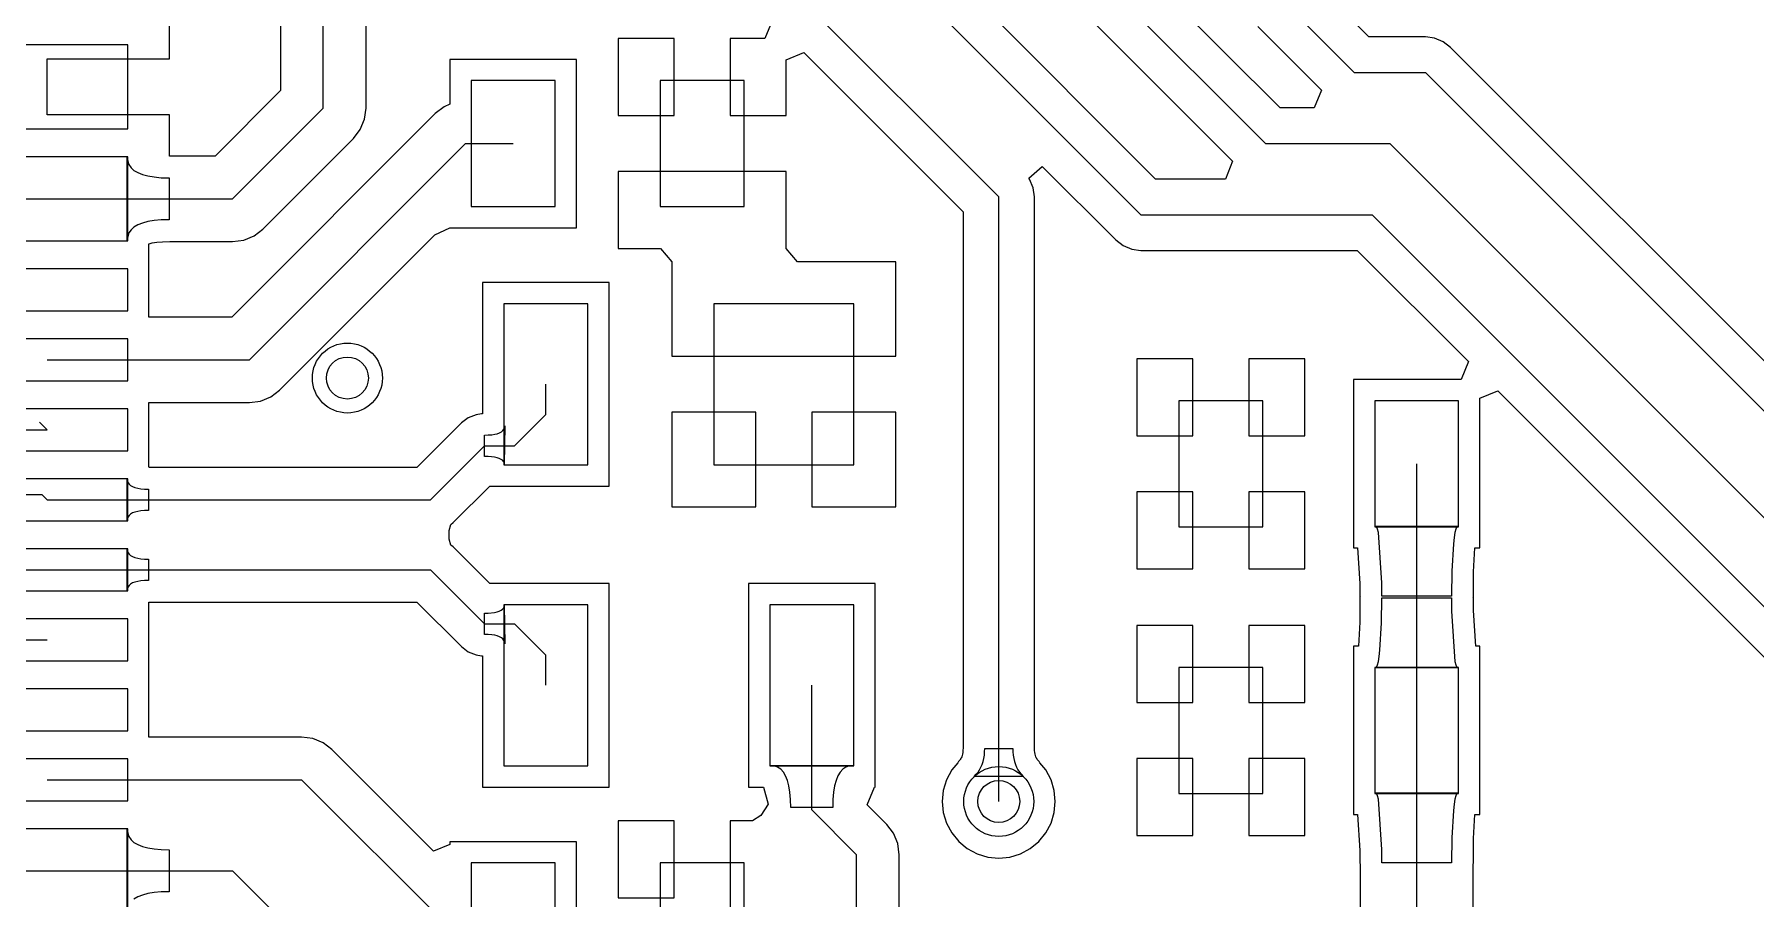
# Model space of a CAD drawing. Extents: x -55.7 to 0, y 0.2 to 22.7.
# Drawn here: x -48.55 to -36.25, y 8.83 to 15 of the extents above; entities that cross this region are included whole.
import ezdxf

# ---------------------------------------------------------------- set-up
doc = ezdxf.new("R2010")
doc.units = 0
doc.layers.get('0').update_dxf_attribs({"linetype": 'CONTINUOUS'})
for name, color, linetype in [('PADHOLELAYER', 156, 'CONTINUOUS'), ('TOPLAYER', 1, 'CONTINUOUS'), ('VIAHOLELAYER', 16, 'CONTINUOUS')]:
    doc.layers.add(name, color=color, linetype=linetype)

# ---------------------------------------------------------------- blocks, each defined once
blk = doc.blocks.new('CAP_0603_1608_8')
at = {"layer": 'TOPLAYER'}
for p, q in [((-0.4, 0.45), (-1, 0.45)), ((-1, 0.45), (-1, -0.45)), ((-0.4, -0.45), (-0.4, 0.45)), ((1, 0.45), (0.4, 0.45)), ((0.4, 0.45), (0.4, -0.45)), ((1, -0.45), (1, 0.45)), ((-1, -0.45), (-0.4, -0.45)), ((0.4, -0.45), (1, -0.45))]:
    blk.add_line(p, q, dxfattribs=at)
blk = doc.blocks.new('CAP_0603_1608_9')
at = {"layer": 'TOPLAYER'}
for p, q in [((-0.4, 0.45), (-1, 0.45)), ((-1, 0.45), (-1, -0.45)), ((-0.4, -0.45), (-0.4, 0.45)), ((1, 0.45), (0.4, 0.45)), ((0.4, 0.45), (0.4, -0.45)), ((1, -0.45), (1, 0.45)), ((-1, -0.45), (-0.4, -0.45)), ((0.4, -0.45), (1, -0.45))]:
    blk.add_line(p, q, dxfattribs=at)
blk = doc.blocks.new('SOT143B_15')
at = {"layer": 'TOPLAYER'}
for p, q in [((-0.5, 1.25), (-1.65, 1.25)), ((-1.65, 1.25), (-1.65, 0.25)), ((-0.5, 0.25), (-0.5, 1.25)), ((1.65, 1.25), (0.5, 1.25)), ((0.5, 1.25), (0.5, 0.65)), ((1.65, 0.65), (1.65, 1.25)), ((0.5, 0.65), (1.65, 0.65)), ((-1.65, 0.25), (-0.5, 0.25)), ((-0.5, -0.65), (-1.65, -0.65)), ((-1.65, -0.65), (-1.65, -1.25)), ((-0.5, -1.25), (-0.5, -0.65)), ((1.65, -0.65), (0.5, -0.65)), ((0.5, -0.65), (0.5, -1.25)), ((1.65, -1.25), (1.65, -0.65)), ((-1.65, -1.25), (-0.5, -1.25)), ((0.5, -1.25), (1.65, -1.25))]:
    blk.add_line(p, q, dxfattribs=at)
blk = doc.blocks.new('RES_0603_1608_21')
at = {"layer": 'TOPLAYER'}
for p, q in [((-0.375, 0.45), (-0.975, 0.45)), ((-0.975, 0.45), (-0.975, -0.45)), ((-0.375, -0.45), (-0.375, 0.45)), ((0.975, 0.45), (0.375, 0.45)), ((0.375, 0.45), (0.375, -0.45)), ((0.975, -0.45), (0.975, 0.45)), ((-0.975, -0.45), (-0.375, -0.45)), ((0.375, -0.45), (0.975, -0.45))]:
    blk.add_line(p, q, dxfattribs=at)
blk = doc.blocks.new('RES_0603_1608_22')
at = {"layer": 'TOPLAYER'}
for p, q in [((-0.375, 0.45), (-0.975, 0.45)), ((-0.975, 0.45), (-0.975, -0.45)), ((-0.375, -0.45), (-0.375, 0.45)), ((0.975, 0.45), (0.375, 0.45)), ((0.375, 0.45), (0.375, -0.45)), ((0.975, -0.45), (0.975, 0.45)), ((-0.975, -0.45), (-0.375, -0.45)), ((0.375, -0.45), (0.975, -0.45))]:
    blk.add_line(p, q, dxfattribs=at)
blk = doc.blocks.new('USB4110_GF_A_28')
at = {"layer": 'PADHOLELAYER'}
for centre in [(-2.89, 0), (2.89, 0)]:
    blk.add_circle(centre, 0.325, dxfattribs=at)
at = {"layer": 'TOPLAYER'}
for p, q in [((-3.5, 1.65), (-3.5, 0.5)), ((-2.9, 1.65), (-3.5, 1.65)), ((-2.9, 0.5), (-2.9, 1.65)), ((-2.7, 1.65), (-2.7, 0.5)), ((-2.1, 1.65), (-2.7, 1.65)), ((-2.1, 0.5), (-2.1, 1.65)), ((-1.9, 1.65), (-1.9, 0.5)), ((-1.6, 1.65), (-1.9, 1.65)), ((-1.6, 0.5), (-1.6, 1.65)), ((-1.4, 1.65), (-1.4, 0.5)), ((-1.1, 1.65), (-1.4, 1.65)), ((-1.1, 0.5), (-1.1, 1.65)), ((-0.9, 1.65), (-0.9, 0.5)), ((-0.6, 1.65), (-0.9, 1.65)), ((-0.6, 0.5), (-0.6, 1.65)), ((-0.4, 1.65), (-0.4, 0.5)), ((-0.1, 1.65), (-0.4, 1.65)), ((-0.1, 0.5), (-0.1, 1.65)), ((0.1, 1.65), (0.1, 0.5)), ((0.4, 1.65), (0.1, 1.65)), ((0.4, 0.5), (0.4, 1.65)), ((0.6, 1.65), (0.6, 0.5)), ((0.9, 1.65), (0.6, 1.65)), ((0.9, 0.5), (0.9, 1.65)), ((1.1, 1.65), (1.1, 0.5)), ((1.4, 1.65), (1.1, 1.65)), ((1.4, 0.5), (1.4, 1.65)), ((1.6, 1.65), (1.6, 0.5)), ((1.9, 1.65), (1.6, 1.65)), ((1.9, 0.5), (1.9, 1.65)), ((2.1, 1.65), (2.1, 0.5)), ((2.7, 1.65), (2.1, 1.65)), ((2.7, 0.5), (2.7, 1.65)), ((2.9, 1.65), (2.9, 0.5)), ((3.5, 1.65), (2.9, 1.65)), ((3.5, 0.5), (3.5, 1.65)), ((-6.2, 1.5), (-6.2, -0.5)), ((-4.02, 1.5), (-6.2, 1.5)), ((-4.02, -0.5), (-4.02, 1.5)), ((4.02, 1.5), (4.02, -0.5)), ((6.2, 1.5), (4.02, 1.5)), ((6.2, -0.5), (6.2, 1.5)), ((-3.5, 0.5), (-2.9, 0.5)), ((-2.7, 0.5), (-2.1, 0.5)), ((-1.9, 0.5), (-1.6, 0.5)), ((-1.4, 0.5), (-1.1, 0.5)), ((-0.9, 0.5), (-0.6, 0.5)), ((-0.4, 0.5), (-0.1, 0.5)), ((0.1, 0.5), (0.4, 0.5)), ((0.6, 0.5), (0.9, 0.5)), ((1.1, 0.5), (1.4, 0.5)), ((1.6, 0.5), (1.9, 0.5)), ((2.1, 0.5), (2.7, 0.5)), ((2.9, 0.5), (3.5, 0.5)), ((-6.2, -0.5), (-4.02, -0.5)), ((4.02, -0.5), (6.2, -0.5)), ((-6.2, -2.43), (-6.2, -4.43)), ((-4.02, -2.43), (-6.2, -2.43)), ((-4.02, -4.43), (-4.02, -2.43)), ((4.02, -2.43), (4.02, -4.43)), ((6.2, -2.43), (4.02, -2.43)), ((6.2, -4.43), (6.2, -2.43)), ((-6.2, -4.43), (-4.02, -4.43)), ((4.02, -4.43), (6.2, -4.43))]:
    blk.add_line(p, q, dxfattribs=at)
for centre in [(-2.89, 0), (2.89, 0)]:
    blk.add_circle(centre, 0.325, dxfattribs=at)

msp = doc.modelspace()

# ---------------------------------------------------------------- linework, layer by layer
at = {"layer": 'TOPLAYER'}
for p, q in [((-46.787, 18.034), (-46.787, 14.604)), ((-46.482, 14.478), (-46.482, 18.034)), ((-46.177, 14.478), (-46.177, 17.908)), ((-43.434, 15.621), (-41.656, 13.843)), ((-40.894, 15.367), (-39.751, 14.224)), ((-39.646, 14.479), (-40.429, 15.262)), ((-47.58, 14.83), (-47.58, 15.23)), ((-42.164, 15.24), (-40.64, 13.716)), ((-40.535, 13.971), (-41.799, 15.235)), ((-41.074, 15.187), (-39.985, 14.098)), ((-39.624, 15.24), (-39.116, 14.732)), ((-39.011, 14.987), (-39.259, 15.235)), ((-43.274, 15.101), (-43.327, 14.974)), ((-39.804, 15.06), (-39.35, 14.606)), ((-43.975, 14.974), (-44.375, 14.974)), ((-44.375, 14.974), (-44.375, 14.424)), ((-43.975, 14.424), (-43.975, 14.974)), ((-43.327, 14.974), (-43.575, 14.974)), ((-43.575, 14.974), (-43.575, 14.424)), ((-38.608, 14.987), (-39.011, 14.987)), ((-38.542, 14.978), (-38.608, 14.987)), ((-38.481, 14.952), (-38.542, 14.978)), ((-38.428, 14.912), (-38.481, 14.952)), ((-33.55, 10.034), (-38.428, 14.912)), ((-48.455, 14.43), (-48.455, 14.83)), ((-48.455, 14.83), (-47.58, 14.83)), ((-44.673, 14.826), (-45.577, 14.826)), ((-45.577, 14.826), (-45.577, 14.505)), ((-44.673, 13.622), (-44.673, 14.826)), ((-43.175, 14.822), (-43.048, 14.875)), ((-43.175, 14.424), (-43.175, 14.822)), ((-43.048, 14.875), (-41.911, 13.738)), ((-39.116, 14.732), (-38.608, 14.732)), ((-38.608, 14.732), (-33.655, 9.779)), ((-46.787, 14.604), (-47.256, 14.135)), ((-39.35, 14.606), (-39.402, 14.479)), ((-47.58, 14.43), (-48.455, 14.43)), ((-47.58, 14.135), (-47.58, 14.43)), ((-45.682, 14.44), (-47.136, 12.985)), ((-47.13, 13.83), (-46.482, 14.478)), ((-46.218, 14.325), (-46.187, 14.399)), ((-46.187, 14.399), (-46.177, 14.478)), ((-45.619, 14.488), (-45.682, 14.44)), ((-45.577, 14.505), (-45.619, 14.488)), ((-44.375, 14.424), (-43.975, 14.424)), ((-43.575, 14.424), (-43.175, 14.424)), ((-39.402, 14.479), (-39.646, 14.479)), ((-46.266, 14.262), (-46.218, 14.325)), ((-47.01, 12.68), (-45.466, 14.224)), ((-46.914, 13.614), (-46.266, 14.262)), ((-45.466, 14.224), (-45.125, 14.224)), ((-39.751, 14.224), (-38.862, 14.224)), ((-38.862, 14.224), (-33.909, 9.271)), ((-47.883, 13.533), (-47.883, 14.127)), ((-47.883, 14.127), (-47.88, 14.099)), ((-47.88, 14.099), (-47.871, 14.074)), ((-47.871, 14.074), (-47.856, 14.052)), ((-47.856, 14.052), (-47.835, 14.033)), ((-47.835, 14.033), (-47.808, 14.017)), ((-47.579, 14.135), (-47.58, 14.135)), ((-47.578, 14.135), (-47.579, 14.135)), ((-47.256, 14.135), (-47.578, 14.135)), ((-43.775, 14.024), (-44.375, 14.024)), ((-44.375, 14.024), (-44.375, 13.474)), ((-43.175, 14.024), (-43.775, 14.024)), ((-43.175, 13.507), (-43.175, 14.024)), ((-41.441, 13.977), (-41.345, 14.061)), ((-41.345, 14.061), (-40.82, 13.536)), ((-39.985, 14.098), (-40.037, 13.971)), ((-47.808, 14.017), (-47.775, 14.004)), ((-47.775, 14.004), (-47.736, 13.993)), ((-47.736, 13.993), (-47.691, 13.986)), ((-47.691, 13.986), (-47.64, 13.981)), ((-47.64, 13.981), (-47.583, 13.98)), ((-47.583, 13.98), (-47.583, 13.68)), ((-41.436, 13.97), (-41.441, 13.977)), ((-41.41, 13.909), (-41.436, 13.97)), ((-41.401, 13.843), (-41.41, 13.909)), ((-40.037, 13.971), (-40.535, 13.971)), ((-48.908, 13.83), (-48.455, 13.83)), ((-48.455, 13.83), (-47.13, 13.83)), ((-41.656, 9.525), (-41.656, 13.843)), ((-41.401, 9.912), (-41.401, 13.843)), ((-47.775, 13.656), (-47.808, 13.643)), ((-47.736, 13.667), (-47.775, 13.656)), ((-47.691, 13.674), (-47.736, 13.667)), ((-47.64, 13.679), (-47.691, 13.674)), ((-47.583, 13.68), (-47.64, 13.679)), ((-41.911, 13.738), (-41.911, 9.912)), ((-40.64, 13.716), (-38.989, 13.716)), ((-38.989, 13.716), (-34.163, 8.89)), ((-47.88, 13.561), (-47.883, 13.533)), ((-47.871, 13.586), (-47.88, 13.561)), ((-47.856, 13.608), (-47.871, 13.586)), ((-47.835, 13.627), (-47.856, 13.608)), ((-47.808, 13.643), (-47.835, 13.627)), ((-47.13, 13.525), (-47.051, 13.535)), ((-47.051, 13.535), (-46.977, 13.566)), ((-46.977, 13.566), (-46.914, 13.614)), ((-46.794, 12.464), (-45.686, 13.573)), ((-45.686, 13.573), (-45.577, 13.622)), ((-45.577, 13.622), (-45.577, 13.622)), ((-45.577, 13.622), (-45.577, 13.622)), ((-45.577, 13.622), (-44.673, 13.622)), ((-40.82, 13.536), (-40.767, 13.496)), ((-47.728, 13.508), (-47.726, 13.509)), ((-47.728, 12.985), (-47.728, 13.508)), ((-47.726, 13.509), (-47.704, 13.515)), ((-47.704, 13.515), (-47.672, 13.52)), ((-47.672, 13.52), (-47.631, 13.523)), ((-47.631, 13.523), (-47.579, 13.525)), ((-47.579, 13.525), (-47.578, 13.525)), ((-47.578, 13.525), (-47.13, 13.525)), ((-44.375, 13.474), (-44.072, 13.474)), ((-44.072, 13.474), (-43.992, 13.38)), ((-43.175, 13.474), (-43.175, 13.507)), ((-43.095, 13.38), (-43.175, 13.474)), ((-40.767, 13.496), (-40.706, 13.47)), ((-40.706, 13.47), (-40.64, 13.461)), ((-40.64, 13.461), (-39.094, 13.461)), ((-39.094, 13.461), (-38.3, 12.667)), ((-43.992, 13.38), (-43.992, 13.347)), ((-43.992, 13.347), (-43.992, 12.705)), ((-42.392, 13.38), (-43.095, 13.38)), ((-42.392, 12.705), (-42.392, 13.38)), ((-44.44, 13.232), (-45.344, 13.232)), ((-45.344, 13.232), (-45.344, 12.295)), ((-44.44, 11.778), (-44.44, 13.232)), ((-47.136, 12.985), (-47.728, 12.985)), ((-48.455, 12.68), (-47.01, 12.68)), ((-43.992, 12.705), (-42.392, 12.705)), ((-40.27, 12.688), (-40.67, 12.688)), ((-40.67, 12.688), (-40.67, 12.138)), ((-40.27, 12.138), (-40.27, 12.688)), ((-39.47, 12.688), (-39.87, 12.688)), ((-39.87, 12.688), (-39.87, 12.138)), ((-39.47, 12.138), (-39.47, 12.688)), ((-38.3, 12.667), (-38.353, 12.54)), ((-46.857, 12.416), (-46.794, 12.464)), ((-44.892, 12.289), (-44.892, 12.505)), ((-38.353, 12.54), (-39.122, 12.54)), ((-39.122, 12.54), (-39.122, 11.336)), ((-38.218, 12.405), (-38.091, 12.458)), ((-38.091, 12.458), (-34.904, 9.271)), ((-47.728, 11.912), (-47.728, 12.375)), ((-47.728, 12.375), (-47.01, 12.375)), ((-47.01, 12.375), (-46.931, 12.385)), ((-46.931, 12.385), (-46.857, 12.416)), ((-43.392, 12.305), (-43.992, 12.305)), ((-43.992, 12.305), (-43.992, 11.63)), ((-43.392, 11.63), (-43.392, 12.305)), ((-42.392, 12.305), (-42.992, 12.305)), ((-42.992, 12.305), (-42.992, 11.63)), ((-42.392, 11.63), (-42.392, 12.305)), ((-38.218, 11.336), (-38.218, 12.405)), ((-49.785, 12.18), (-48.455, 12.18)), ((-48.51, 12.235), (-48.455, 12.18)), ((-45.494, 12.229), (-45.813, 11.911)), ((-45.447, 12.265), (-45.494, 12.229)), ((-45.391, 12.288), (-45.447, 12.265)), ((-45.351, 12.294), (-45.391, 12.288)), ((-45.344, 12.295), (-45.351, 12.294)), ((-45.199, 12.174), (-45.192, 12.184)), ((-45.192, 12.184), (-45.187, 12.195)), ((-45.186, 12.208), (-45.189, 11.933)), ((-45.187, 12.195), (-45.186, 12.208)), ((-45.116, 12.066), (-44.892, 12.289)), ((-45.717, 11.68), (-45.331, 12.066)), ((-45.331, 12.142), (-45.304, 12.143)), ((-45.331, 11.989), (-45.331, 12.142)), ((-45.331, 12.066), (-45.116, 12.066)), ((-45.304, 12.143), (-45.279, 12.145)), ((-45.279, 12.145), (-45.257, 12.148)), ((-45.257, 12.148), (-45.239, 12.152)), ((-45.239, 12.152), (-45.223, 12.158)), ((-45.223, 12.158), (-45.21, 12.166)), ((-45.21, 12.166), (-45.199, 12.174)), ((-40.67, 12.138), (-40.27, 12.138)), ((-39.87, 12.138), (-39.47, 12.138)), ((-45.304, 11.989), (-45.331, 11.989)), ((-45.28, 11.987), (-45.304, 11.989)), ((-45.259, 11.984), (-45.28, 11.987)), ((-45.24, 11.98), (-45.259, 11.984)), ((-45.225, 11.975), (-45.24, 11.98)), ((-45.212, 11.969), (-45.225, 11.975)), ((-45.202, 11.962), (-45.212, 11.969)), ((-45.195, 11.953), (-45.202, 11.962)), ((-45.19, 11.944), (-45.195, 11.953)), ((-45.189, 11.933), (-45.19, 11.944)), ((-38.67, 10.033), (-38.67, 11.938)), ((-47.883, 11.533), (-47.883, 11.827)), ((-47.883, 11.827), (-47.882, 11.814)), ((-47.882, 11.814), (-47.877, 11.801)), ((-47.727, 11.912), (-47.728, 11.912)), ((-47.723, 11.911), (-47.727, 11.912)), ((-45.813, 11.911), (-47.723, 11.911)), ((-50, 11.718), (-48.493, 11.718)), ((-48.493, 11.718), (-48.455, 11.68)), ((-47.877, 11.801), (-47.869, 11.791)), ((-47.869, 11.791), (-47.859, 11.782)), ((-47.859, 11.782), (-47.845, 11.774)), ((-47.845, 11.774), (-47.828, 11.768)), ((-47.828, 11.768), (-47.808, 11.763)), ((-47.808, 11.763), (-47.786, 11.759)), ((-47.786, 11.759), (-47.76, 11.757)), ((-47.76, 11.757), (-47.731, 11.756)), ((-47.731, 11.756), (-47.731, 11.604)), ((-45.554, 11.517), (-45.293, 11.778)), ((-45.293, 11.778), (-44.44, 11.778)), ((-40.27, 11.738), (-40.67, 11.738)), ((-40.67, 11.738), (-40.67, 11.188)), ((-40.27, 11.188), (-40.27, 11.738)), ((-39.47, 11.738), (-39.87, 11.738)), ((-39.87, 11.738), (-39.87, 11.188)), ((-39.47, 11.188), (-39.47, 11.738)), ((-48.455, 11.68), (-45.717, 11.68)), ((-47.869, 11.569), (-47.877, 11.559)), ((-47.859, 11.578), (-47.869, 11.569)), ((-47.845, 11.586), (-47.859, 11.578)), ((-47.828, 11.592), (-47.845, 11.586)), ((-47.808, 11.597), (-47.828, 11.592)), ((-47.786, 11.601), (-47.808, 11.597)), ((-47.76, 11.603), (-47.786, 11.601)), ((-47.731, 11.604), (-47.76, 11.603)), ((-43.992, 11.63), (-43.392, 11.63)), ((-42.992, 11.63), (-42.392, 11.63)), ((-47.882, 11.546), (-47.883, 11.533)), ((-47.877, 11.559), (-47.882, 11.546)), ((-45.582, 11.46), (-45.571, 11.504)), ((-45.582, 11.4), (-45.582, 11.46)), ((-45.571, 11.504), (-45.554, 11.517)), ((-38.958, 11.486), (-38.967, 11.491)), ((-38.967, 11.491), (-38.373, 11.491)), ((-38.95, 11.471), (-38.958, 11.486)), ((-38.943, 11.446), (-38.95, 11.471)), ((-38.92, 11.086), (-38.943, 11.446)), ((-38.397, 11.446), (-38.403, 11.411)), ((-38.39, 11.471), (-38.397, 11.446)), ((-38.382, 11.486), (-38.39, 11.471)), ((-38.373, 11.491), (-38.382, 11.486)), ((-47.883, 11.033), (-47.883, 11.327)), ((-47.883, 11.327), (-47.882, 11.314)), ((-45.571, 11.356), (-45.582, 11.4)), ((-45.554, 11.343), (-45.571, 11.356)), ((-45.293, 11.082), (-45.554, 11.343)), ((-39.122, 11.336), (-39.092, 11.336)), ((-39.092, 11.336), (-39.076, 11.081)), ((-38.408, 11.366), (-38.418, 11.171)), ((-38.403, 11.411), (-38.408, 11.366)), ((-38.263, 11.166), (-38.254, 11.336)), ((-38.254, 11.336), (-38.218, 11.336)), ((-47.882, 11.314), (-47.877, 11.301)), ((-47.877, 11.301), (-47.869, 11.291)), ((-47.869, 11.291), (-47.859, 11.282)), ((-47.859, 11.282), (-47.845, 11.274)), ((-47.845, 11.274), (-47.828, 11.268)), ((-47.828, 11.268), (-47.808, 11.263)), ((-47.808, 11.263), (-47.786, 11.259)), ((-47.786, 11.259), (-47.76, 11.257)), ((-47.76, 11.257), (-47.731, 11.256)), ((-47.731, 11.256), (-47.731, 11.104)), ((-49.868, 11.18), (-48.455, 11.18)), ((-48.455, 11.18), (-45.717, 11.18)), ((-47.869, 11.069), (-47.877, 11.059)), ((-47.859, 11.078), (-47.869, 11.069)), ((-47.845, 11.086), (-47.859, 11.078)), ((-47.828, 11.092), (-47.845, 11.086)), ((-47.808, 11.097), (-47.828, 11.092)), ((-47.786, 11.101), (-47.808, 11.097)), ((-47.76, 11.103), (-47.786, 11.101)), ((-47.731, 11.104), (-47.76, 11.103)), ((-45.717, 11.18), (-45.331, 10.794)), ((-44.44, 11.082), (-45.293, 11.082)), ((-44.44, 9.628), (-44.44, 11.082)), ((-42.54, 11.082), (-43.444, 11.082)), ((-43.444, 11.082), (-43.444, 9.628)), ((-42.54, 9.628), (-42.54, 11.082)), ((-40.67, 11.188), (-40.27, 11.188)), ((-39.87, 11.188), (-39.47, 11.188)), ((-39.076, 11.081), (-39.075, 10.99)), ((-38.92, 10.991), (-38.92, 11.086)), ((-38.418, 11.171), (-38.42, 10.991)), ((-38.265, 10.989), (-38.263, 11.166)), ((-47.882, 11.046), (-47.883, 11.033)), ((-47.877, 11.059), (-47.882, 11.046)), ((-47.728, 9.985), (-47.728, 10.948)), ((-47.728, 10.948), (-47.727, 10.948)), ((-47.727, 10.948), (-47.723, 10.949)), ((-47.723, 10.949), (-45.813, 10.949)), ((-45.813, 10.949), (-45.494, 10.631)), ((-39.075, 10.982), (-39.077, 10.805)), ((-39.075, 10.99), (-39.074, 10.986)), ((-39.074, 10.986), (-39.075, 10.982)), ((-38.922, 10.8), (-38.92, 10.98)), ((-38.42, 10.991), (-38.92, 10.991)), ((-38.92, 10.98), (-38.42, 10.98)), ((-38.42, 10.98), (-38.42, 10.885)), ((-38.266, 10.985), (-38.265, 10.989)), ((-38.265, 10.981), (-38.266, 10.985)), ((-38.264, 10.89), (-38.265, 10.981)), ((-45.331, 10.718), (-45.331, 10.871)), ((-45.331, 10.871), (-45.304, 10.871)), ((-45.304, 10.871), (-45.259, 10.876)), ((-45.259, 10.876), (-45.24, 10.88)), ((-45.24, 10.88), (-45.225, 10.885)), ((-45.225, 10.885), (-45.212, 10.891)), ((-45.212, 10.891), (-45.202, 10.898)), ((-45.202, 10.898), (-45.195, 10.907)), ((-45.195, 10.907), (-45.19, 10.916)), ((-45.19, 10.916), (-45.189, 10.927)), ((-45.189, 10.927), (-45.186, 10.652)), ((-38.42, 10.885), (-38.397, 10.525)), ((-38.248, 10.635), (-38.264, 10.89)), ((-45.331, 10.794), (-45.116, 10.794)), ((-45.304, 10.717), (-45.331, 10.718)), ((-45.279, 10.715), (-45.304, 10.717)), ((-45.257, 10.712), (-45.279, 10.715)), ((-45.239, 10.708), (-45.257, 10.712)), ((-45.223, 10.702), (-45.239, 10.708)), ((-45.21, 10.694), (-45.223, 10.702)), ((-45.116, 10.794), (-44.892, 10.571)), ((-40.27, 10.783), (-40.67, 10.783)), ((-40.67, 10.783), (-40.67, 10.233)), ((-40.27, 10.233), (-40.27, 10.783)), ((-39.47, 10.783), (-39.87, 10.783)), ((-39.87, 10.783), (-39.87, 10.233)), ((-39.47, 10.233), (-39.47, 10.783)), ((-39.077, 10.805), (-39.086, 10.635)), ((-38.932, 10.605), (-38.922, 10.8)), ((-49.645, 10.68), (-48.455, 10.68)), ((-45.494, 10.631), (-45.447, 10.595)), ((-45.447, 10.595), (-45.391, 10.572)), ((-45.199, 10.686), (-45.21, 10.694)), ((-45.192, 10.676), (-45.199, 10.686)), ((-45.187, 10.665), (-45.192, 10.676)), ((-45.186, 10.652), (-45.187, 10.665)), ((-39.086, 10.635), (-39.122, 10.635)), ((-39.122, 10.635), (-39.122, 9.431)), ((-38.937, 10.56), (-38.932, 10.605)), ((-38.218, 10.635), (-38.248, 10.635)), ((-38.218, 9.431), (-38.218, 10.635)), ((-45.391, 10.572), (-45.351, 10.566)), ((-45.351, 10.566), (-45.344, 10.565)), ((-45.344, 10.565), (-45.344, 9.628)), ((-44.892, 10.355), (-44.892, 10.571)), ((-38.967, 10.48), (-38.958, 10.485)), ((-38.373, 10.48), (-38.967, 10.48)), ((-38.958, 10.485), (-38.95, 10.5)), ((-38.95, 10.5), (-38.943, 10.525)), ((-38.943, 10.525), (-38.937, 10.56)), ((-38.397, 10.525), (-38.39, 10.5)), ((-38.39, 10.5), (-38.382, 10.485)), ((-38.382, 10.485), (-38.373, 10.48)), ((-42.992, 9.465), (-42.992, 10.355)), ((-40.67, 10.233), (-40.27, 10.233)), ((-39.87, 10.233), (-39.47, 10.233)), ((-46.637, 9.985), (-47.728, 9.985)), ((-46.558, 9.975), (-46.637, 9.985)), ((-46.484, 9.944), (-46.558, 9.975)), ((-38.67, 8.585), (-38.67, 10.033)), ((-46.421, 9.896), (-46.484, 9.944)), ((-45.695, 9.169), (-46.421, 9.896)), ((-41.92, 9.845), (-41.924, 9.838)), ((-41.918, 9.854), (-41.92, 9.845)), ((-41.915, 9.864), (-41.918, 9.854)), ((-41.913, 9.875), (-41.915, 9.864)), ((-41.912, 9.889), (-41.913, 9.875)), ((-41.911, 9.909), (-41.912, 9.889)), ((-41.911, 9.912), (-41.911, 9.909)), ((-41.763, 9.833), (-41.759, 9.855)), ((-41.759, 9.855), (-41.757, 9.879)), ((-41.757, 9.879), (-41.756, 9.904)), ((-41.756, 9.904), (-41.556, 9.904)), ((-41.556, 9.904), (-41.555, 9.879)), ((-41.555, 9.879), (-41.553, 9.855)), ((-41.553, 9.855), (-41.549, 9.833)), ((-41.401, 9.909), (-41.401, 9.912)), ((-41.4, 9.889), (-41.401, 9.909)), ((-41.399, 9.875), (-41.4, 9.889)), ((-41.397, 9.864), (-41.399, 9.875)), ((-41.394, 9.854), (-41.397, 9.864)), ((-41.392, 9.845), (-41.394, 9.854)), ((-41.388, 9.838), (-41.392, 9.845)), ((-43.261, 9.78), (-43.289, 9.783)), ((-43.289, 9.783), (-42.695, 9.783)), ((-43.236, 9.771), (-43.261, 9.78)), ((-43.214, 9.756), (-43.236, 9.771)), ((-43.195, 9.735), (-43.214, 9.756)), ((-43.179, 9.708), (-43.195, 9.735)), ((-42.789, 9.735), (-42.805, 9.708)), ((-42.77, 9.756), (-42.789, 9.735)), ((-42.748, 9.771), (-42.77, 9.756)), ((-42.723, 9.78), (-42.748, 9.771)), ((-42.695, 9.783), (-42.723, 9.78)), ((-41.992, 9.75), (-42.03, 9.68)), ((-41.949, 9.802), (-41.992, 9.75)), ((-41.944, 9.81), (-41.949, 9.802)), ((-41.935, 9.82), (-41.944, 9.81)), ((-41.931, 9.825), (-41.935, 9.82)), ((-41.927, 9.831), (-41.931, 9.825)), ((-41.924, 9.838), (-41.927, 9.831)), ((-41.831, 9.704), (-41.817, 9.719)), ((-41.817, 9.719), (-41.804, 9.735)), ((-41.804, 9.735), (-41.793, 9.752)), ((-41.793, 9.752), (-41.783, 9.771)), ((-41.783, 9.771), (-41.775, 9.79)), ((-41.775, 9.79), (-41.768, 9.811)), ((-41.768, 9.811), (-41.763, 9.833)), ((-41.549, 9.833), (-41.544, 9.811)), ((-41.544, 9.811), (-41.537, 9.79)), ((-41.537, 9.79), (-41.529, 9.771)), ((-41.529, 9.771), (-41.519, 9.752)), ((-41.519, 9.752), (-41.508, 9.735)), ((-41.508, 9.735), (-41.495, 9.719)), ((-41.495, 9.719), (-41.481, 9.704)), ((-41.385, 9.831), (-41.388, 9.838)), ((-41.381, 9.825), (-41.385, 9.831)), ((-41.377, 9.82), (-41.381, 9.825)), ((-41.368, 9.81), (-41.377, 9.82)), ((-41.363, 9.802), (-41.368, 9.81)), ((-41.32, 9.75), (-41.363, 9.802)), ((-41.282, 9.68), (-41.32, 9.75)), ((-40.27, 9.833), (-40.67, 9.833)), ((-40.67, 9.833), (-40.67, 9.283)), ((-40.27, 9.283), (-40.27, 9.833)), ((-39.47, 9.833), (-39.87, 9.833)), ((-39.87, 9.833), (-39.87, 9.283)), ((-39.47, 9.283), (-39.47, 9.833)), ((-48.455, 9.68), (-46.637, 9.68)), ((-46.637, 9.68), (-45.593, 8.636)), ((-45.344, 9.628), (-44.44, 9.628)), ((-43.444, 9.628), (-43.338, 9.628)), ((-43.338, 9.628), (-43.304, 9.505)), ((-43.166, 9.675), (-43.179, 9.708)), ((-43.155, 9.636), (-43.166, 9.675)), ((-43.148, 9.591), (-43.155, 9.636)), ((-42.829, 9.636), (-42.836, 9.591)), ((-42.818, 9.675), (-42.829, 9.636)), ((-42.805, 9.708), (-42.818, 9.675)), ((-42.596, 9.501), (-42.544, 9.628)), ((-42.544, 9.628), (-42.54, 9.628)), ((-42.053, 9.604), (-42.06, 9.525)), ((-42.03, 9.68), (-42.053, 9.604)), ((-41.481, 9.704), (-41.831, 9.704)), ((-41.259, 9.604), (-41.282, 9.68)), ((-41.252, 9.525), (-41.259, 9.604)), ((-43.304, 9.505), (-43.356, 9.425)), ((-43.143, 9.54), (-43.148, 9.591)), ((-43.142, 9.483), (-43.143, 9.54)), ((-42.842, 9.483), (-43.142, 9.483)), ((-42.841, 9.54), (-42.842, 9.483)), ((-42.836, 9.591), (-42.841, 9.54)), ((-42.456, 9.361), (-42.596, 9.501)), ((-42.06, 9.525), (-42.053, 9.446)), ((-41.259, 9.446), (-41.252, 9.525)), ((-38.958, 9.581), (-38.967, 9.586)), ((-38.967, 9.586), (-38.373, 9.586)), ((-38.95, 9.566), (-38.958, 9.581)), ((-38.943, 9.541), (-38.95, 9.566)), ((-38.92, 9.181), (-38.943, 9.541)), ((-38.403, 9.506), (-38.408, 9.461)), ((-38.397, 9.541), (-38.403, 9.506)), ((-38.39, 9.566), (-38.397, 9.541)), ((-38.382, 9.581), (-38.39, 9.566)), ((-38.373, 9.586), (-38.382, 9.581)), ((-43.975, 9.386), (-44.375, 9.386)), ((-44.375, 9.386), (-44.375, 8.836)), ((-43.975, 8.836), (-43.975, 9.386)), ((-43.415, 9.386), (-43.575, 9.386)), ((-43.575, 9.386), (-43.575, 8.636)), ((-43.356, 9.425), (-43.415, 9.386)), ((-42.992, 9.465), (-42.672, 9.145)), ((-42.408, 9.298), (-42.456, 9.361)), ((-42.053, 9.446), (-42.03, 9.37)), ((-42.03, 9.37), (-41.992, 9.3)), ((-41.32, 9.3), (-41.282, 9.37)), ((-41.282, 9.37), (-41.259, 9.446)), ((-39.122, 9.431), (-39.092, 9.431)), ((-39.092, 9.431), (-39.076, 9.176)), ((-38.408, 9.461), (-38.418, 9.266)), ((-38.263, 9.261), (-38.254, 9.431)), ((-38.254, 9.431), (-38.218, 9.431)), ((-47.883, 8.733), (-47.883, 9.327)), ((-47.883, 9.327), (-47.88, 9.299)), ((-47.88, 9.299), (-47.871, 9.274)), ((-47.871, 9.274), (-47.856, 9.252)), ((-47.856, 9.252), (-47.835, 9.233)), ((-47.835, 9.233), (-47.808, 9.217)), ((-44.673, 9.238), (-45.577, 9.238)), ((-45.577, 9.238), (-45.577, 9.218)), ((-44.673, 8.034), (-44.673, 9.238)), ((-42.377, 9.224), (-42.408, 9.298)), ((-42.367, 9.145), (-42.377, 9.224)), ((-41.992, 9.3), (-41.942, 9.239)), ((-41.942, 9.239), (-41.881, 9.189)), ((-41.431, 9.189), (-41.37, 9.239)), ((-41.37, 9.239), (-41.32, 9.3)), ((-40.67, 9.283), (-40.27, 9.283)), ((-39.87, 9.283), (-39.47, 9.283)), ((-38.418, 9.266), (-38.42, 9.086)), ((-38.265, 9.084), (-38.263, 9.261)), ((-47.808, 9.217), (-47.775, 9.204)), ((-47.775, 9.204), (-47.736, 9.193)), ((-47.736, 9.193), (-47.691, 9.186)), ((-47.691, 9.186), (-47.64, 9.181)), ((-47.64, 9.181), (-47.583, 9.18)), ((-47.583, 9.18), (-47.583, 8.88)), ((-45.577, 9.218), (-45.695, 9.169)), ((-42.672, 8.255), (-42.672, 9.145)), ((-42.367, 8.255), (-42.367, 9.145)), ((-41.881, 9.189), (-41.811, 9.151)), ((-41.811, 9.151), (-41.735, 9.128)), ((-41.735, 9.128), (-41.656, 9.121)), ((-41.656, 9.121), (-41.577, 9.128)), ((-41.577, 9.128), (-41.501, 9.151)), ((-41.501, 9.151), (-41.431, 9.189)), ((-39.076, 9.176), (-39.075, 9.085)), ((-38.92, 9.086), (-38.92, 9.181)), ((-48.958, 9.03), (-48.455, 9.03)), ((-48.455, 9.03), (-47.13, 9.03)), ((-47.13, 9.03), (-46.101, 8.001)), ((-39.075, 9.085), (-39.074, 9.08)), ((-39.074, 9.08), (-39.074, 8.585)), ((-38.42, 9.086), (-38.92, 9.086)), ((-38.266, 9.08), (-38.265, 9.084)), ((-38.266, 8.752), (-38.266, 9.08)), ((-47.775, 8.856), (-47.808, 8.843)), ((-47.736, 8.867), (-47.775, 8.856)), ((-47.691, 8.874), (-47.736, 8.867)), ((-47.64, 8.879), (-47.691, 8.874)), ((-47.583, 8.88), (-47.64, 8.879)), ((-47.808, 8.843), (-47.835, 8.827)), ((-44.375, 8.836), (-43.975, 8.836))]:
    msp.add_line(p, q, dxfattribs=at)
for centre in [(-46.31, 12.55), (-41.656, 9.525)]:
    msp.add_circle(centre, 0.25, dxfattribs=at)
at = {"layer": 'VIAHOLELAYER'}
for centre in [(-46.31, 12.55), (-41.656, 9.525)]:
    msp.add_circle(centre, 0.15, dxfattribs=at)

# ---------------------------------------------------------------- block references
for name, p, rotation in [('USB4110_GF_A_28', (-49.53, 11.43), 270), ('RES_0603_1608_22', (-44.45, 14.224), 180), ('SOT143B_15', (-43.942, 11.43), 270), ('CAP_0603_1608_9', (-39.37, 11.938), 360), ('CAP_0603_1608_8', (-39.37, 10.033), 360), ('RES_0603_1608_21', (-44.45, 8.636), 360)]:
    msp.add_blockref(name, p, dxfattribs=dict(rotation=rotation))

doc.saveas('drawing.dxf')
